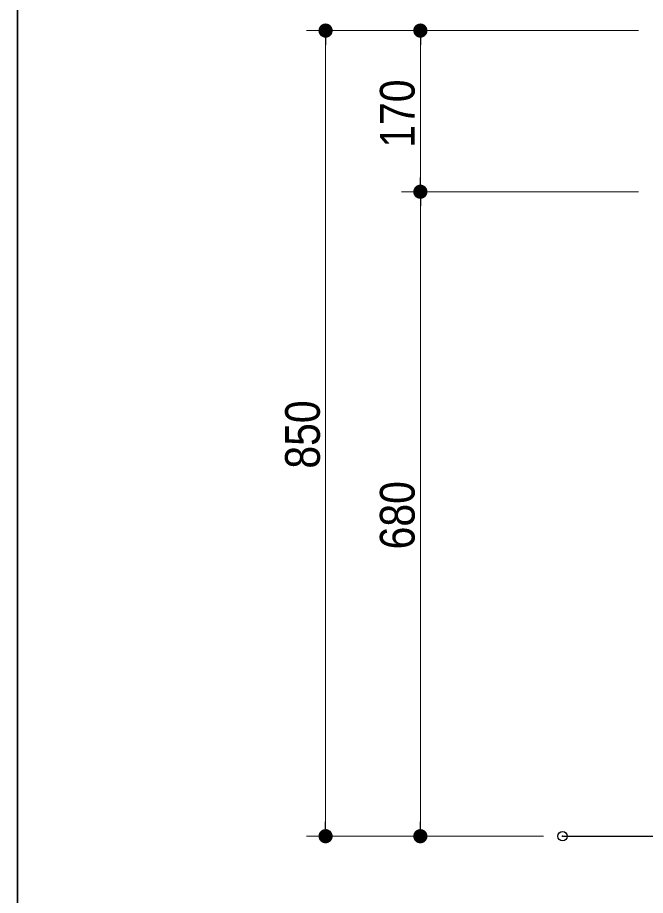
# Model space of a CAD drawing. Units: millimetres, scale not verified. Extents: x -6062 to 6062, y -3045 to 3045.
# Drawn here: x -5788 to -5125, y -1982 to -1056 of the extents above; entities that cross this region are included whole.
import ezdxf
from ezdxf.enums import TextEntityAlignment as Align

# ---------------------------------------------------------------- set-up
doc = ezdxf.new("R2010")
doc.units = ezdxf.units.MM
doc.header["$LTSCALE"] = 20
doc.header["$PDMODE"] = 32
doc.header["$PDSIZE"] = 10
for name, color, linetype, lineweight in [('0-1_1図面枠', 7, 'Continuous', 20), ('0-2_5ボウル・キャビネット', 7, 'Continuous', 15), ('0-4_0', 7, 'Continuous', 25), ('0-6_2寸法-1', 7, 'Continuous', 15)]:
    doc.layers.add(name, color=color, linetype=linetype, lineweight=lineweight)
doc.layers.add('0-5_Defpoints', color=7, linetype='Continuous')
doc.styles.add('ＭＳ Ｐゴシック', font='')
doc.styles.get('ＭＳ Ｐゴシック').set_extended_font_data('MS PGothic')

# ---------------------------------------------------------------- blocks, each defined once
blk = doc.blocks.new('グループ-10')
at = {"layer": '0-1_1図面枠', "lineweight": 35}
blk.add_lwpolyline([(-80000, 55400), (80000, 55400), (80000, -55400), (-80000, -55400)], close=True, dxfattribs=at)
blk = doc.blocks.new('図面枠')
at = {"layer": '0-1_1図面枠'}
blk.add_blockref('グループ-10', (0, 0), dxfattribs=at)
blk = doc.blocks.new('_Dot')
at = {"layer": '0-4_0'}
blk.add_line((-10, 0), (-20, 0), dxfattribs=at)
for points in [[(0, 0), (-10, 0), (-9.92, 1.25)], [(0, 0), (-9.92, -1.25), (-10, 0)], [(0, 0), (-9.92, 1.25), (-9.69, 2.49)], [(0, 0), (-9.69, -2.49), (-9.92, -1.25)], [(0, 0), (-9.69, 2.49), (-9.3, 3.68)], [(0, 0), (-9.3, -3.68), (-9.69, -2.49)], [(0, 0), (-9.3, 3.68), (-8.76, 4.82)], [(0, 0), (-8.76, -4.82), (-9.3, -3.68)], [(0, 0), (-8.76, 4.82), (-8.09, 5.88)], [(0, 0), (-8.09, -5.88), (-8.76, -4.82)], [(0, 0), (-8.09, 5.88), (-7.29, 6.85)], [(0, 0), (-7.29, -6.85), (-8.09, -5.88)], [(0, 0), (-7.29, 6.85), (-6.37, 7.71)], [(0, 0), (-6.37, -7.71), (-7.29, -6.85)], [(0, 0), (-6.37, 7.71), (-5.36, 8.44)], [(0, 0), (-5.36, -8.44), (-6.37, -7.71)], [(0, 0), (-5.36, 8.44), (-4.26, 9.05)], [(0, 0), (-4.26, -9.05), (-5.36, -8.44)], [(0, 0), (-4.26, 9.05), (-3.09, 9.51)], [(0, 0), (-3.09, -9.51), (-4.26, -9.05)], [(0, 0), (-3.09, 9.51), (-1.87, 9.82)], [(0, 0), (-1.87, -9.82), (-3.09, -9.51)], [(0, 0), (-1.87, 9.82), (-0.63, 9.98)], [(0, 0), (-0.63, -9.98), (-1.87, -9.82)], [(0, 0), (-0.63, 9.98), (0.63, 9.98)], [(0, 0), (0.63, -9.98), (-0.63, -9.98)], [(0, 0), (0.63, 9.98), (1.87, 9.82)], [(0, 0), (1.87, 9.82), (3.09, 9.51)], [(0, 0), (3.09, 9.51), (4.26, 9.05)], [(0, 0), (4.26, 9.05), (5.36, 8.44)], [(0, 0), (5.36, 8.44), (6.37, 7.71)], [(0, 0), (6.37, 7.71), (7.29, 6.85)], [(0, 0), (7.29, 6.85), (8.09, 5.88)], [(0, 0), (8.09, 5.88), (8.76, 4.82)], [(0, 0), (8.76, 4.82), (9.3, 3.68)], [(0, 0), (9.3, 3.68), (9.69, 2.49)], [(0, 0), (9.69, 2.49), (9.92, 1.25)], [(0, 0), (9.92, 1.25), (10, 0)], [(0, 0), (1.87, -9.82), (0.63, -9.98)], [(0, 0), (3.09, -9.51), (1.87, -9.82)], [(0, 0), (4.26, -9.05), (3.09, -9.51)], [(0, 0), (5.36, -8.44), (4.26, -9.05)], [(0, 0), (6.37, -7.71), (5.36, -8.44)], [(0, 0), (7.29, -6.85), (6.37, -7.71)], [(0, 0), (8.09, -5.88), (7.29, -6.85)], [(0, 0), (8.76, -4.82), (8.09, -5.88)], [(0, 0), (9.3, -3.68), (8.76, -4.82)], [(0, 0), (9.69, -2.49), (9.3, -3.68)], [(0, 0), (9.92, -1.25), (9.69, -2.49)], [(0, 0), (10, 0), (9.92, -1.25)]]:
    blk.add_solid(points, dxfattribs=at)

msp = doc.modelspace()

# ---------------------------------------------------------------- linework, layer by layer
at = {"layer": '0-2_5ボウル・キャビネット', "lineweight": 30}
msp.add_line((-5212.5, -1920), (-3512.5, -1920), dxfattribs=at)
at = {"layer": '0-5_Defpoints'}
for p in [(-5362.5, -1070), (-5362.5, -1240), (-5462.5, -1920), (-5362.5, -1920), (-5362.5, -1920), (-5212.5, -1920)]:
    msp.add_point(p, dxfattribs=at)
at = {"layer": '0-6_2寸法-1'}
for p, q in [((-5382.5, -1070), (-5482.5, -1070)), ((-5132.5, -1070), (-5382.5, -1070)), ((-5462.5, -1085.01), (-5462.5, -1904.99)), ((-5362.5, -1085.01), (-5362.5, -1224.99)), ((-5132.5, -1240), (-5382.5, -1240)), ((-5132.5, -1240), (-5382.5, -1240)), ((-5362.5, -1255.01), (-5362.5, -1904.99)), ((-5382.5, -1920), (-5482.5, -1920)), ((-5232.5, -1920), (-5382.5, -1920))]:
    msp.add_line(p, q, dxfattribs=at)

# ---------------------------------------------------------------- block references
at = {"layer": '0-1_1図面枠', "xscale": 0.05, "yscale": 0.05}
msp.add_blockref('図面枠', (-1787.5, 0), dxfattribs=at)
at = {"layer": '0-6_2寸法-1', "xscale": 0.7503418, "yscale": 0.7503418}
for p, rotation in [((-5462.5, -1070), 90), ((-5362.5, -1070), 90), ((-5362.5, -1240), 270), ((-5362.5, -1240), 90), ((-5462.5, -1920), 270), ((-5362.5, -1920), 270)]:
    msp.add_blockref('_Dot', p, dxfattribs=dict(at, rotation=rotation))

# ---------------------------------------------------------------- texts
at = {"layer": '0-6_2寸法-1', "style": 'ＭＳ Ｐゴシック', "width": 0.9}
for s, p in [('170', (-5357.54, -1193.61)), ('850', (-5457.54, -1532.18)), ('680', (-5357.54, -1617.38))]:
    msp.add_text(s, height=36.66, rotation=90, dxfattribs=at).set_placement(p, align=Align.BOTTOM_LEFT)

doc.saveas('drawing.dxf')
